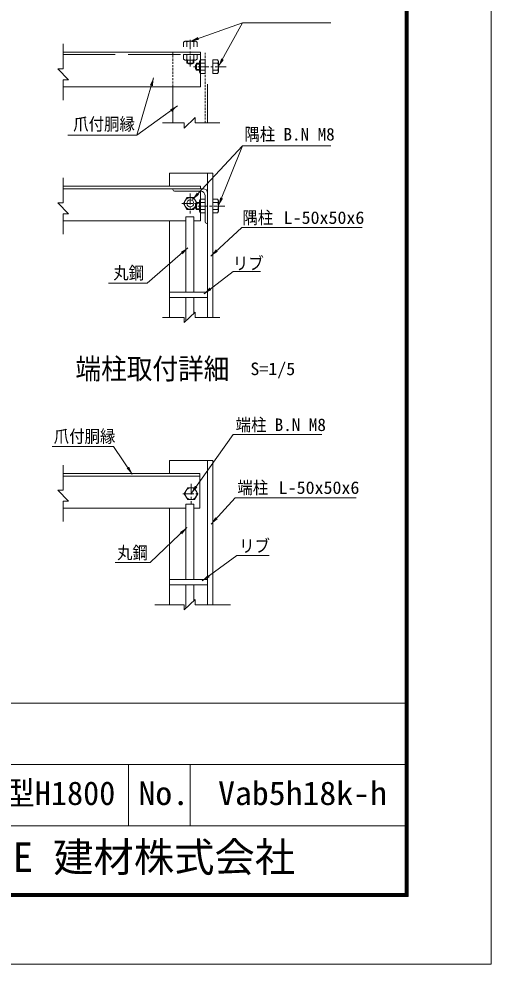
# Model space of a CAD drawing. Units: millimetres, scale not verified, with parts at other scales. Extents: x -4455 to 4455, y -3150 to 3150.
# Drawn here: x 2824 to 4455, y -3150 to 116 of the extents above; entities that cross this region are included whole.
import ezdxf
from ezdxf.enums import TextEntityAlignment as Align

# ---------------------------------------------------------------- set-up
doc = ezdxf.new("R2010")
doc.units = ezdxf.units.MM
doc.header["$LTSCALE"] = 30
for name, pattern in [('DASHED', [7.5, 6, -1.5]), ('USER1', [2, 1.25, -0.25, 0.25, -0.25]), ('USER3', [0.375, 0.25, -0.125])]:
    doc.linetypes.add(name, pattern=pattern)
doc.layers.add('0-0_7詳細', color=7, linetype='Continuous', lineweight=18)
doc.layers.add('0-E_D-TTL', color=7, linetype='Continuous', lineweight=9)
doc.layers.add('0-D_D-TTL-TXT', color=7, linetype='Continuous')
doc.styles.add('ＭＳ ゴシック', font='')
doc.styles.get('ＭＳ ゴシック').set_extended_font_data('MS Gothic')

msp = doc.modelspace()

# ---------------------------------------------------------------- linework, layer by layer
at = {"layer": '0-0_7詳細', "lineweight": 9}
for p, q in [((3596.13, 102.3), (3514.18, -47.86)), ((3398.27, 38.59), (3392.51, 35.26)), ((3392.51, 35.26), (3392.51, 19.39)), ((3398.27, 38.59), (3433.79, 38.59)), ((3404.03, 36.53), (3404.03, 19.39)), ((3428.03, 36.53), (3428.03, 19.39)), ((3433.79, 38.59), (3439.55, 35.26)), ((3439.55, 35.26), (3439.55, 19.39)), ((2977.11, 1.39), (3449.03, 1.39)), ((3452.03, 1.39), (3344.03, 1.39)), ((3452.03, -118.61), (3452.03, 1.39)), ((3392.51, -7.61), (3439.55, -7.61)), ((3392.51, -23.49), (3392.51, -7.61)), ((3398.27, -26.81), (3392.51, -23.49)), ((3398.27, -26.81), (3433.79, -26.81)), ((3404.03, -24.75), (3404.03, -7.61)), ((3404.03, -26.81), (3404.03, -37.47)), ((3428.03, -24.75), (3428.03, -7.61)), ((3428.03, -26.81), (3428.03, -37.47)), ((3447.83, -67.37), (3447.83, -31.85)), ((3467.03, -73.13), (3467.03, -26.09)), ((3509.9, -26.09), (3494.03, -26.09)), ((3494.03, -73.13), (3494.03, -26.09)), ((3513.23, -31.85), (3509.9, -26.09)), ((3513.23, -67.37), (3513.23, -31.85)), ((3404.03, -37.47), (3428.03, -37.47)), ((3437.17, -61.61), (3437.17, -37.61)), ((3447.83, -37.61), (3437.17, -37.61)), ((3447.83, -61.61), (3437.17, -61.61)), ((3449.89, -37.61), (3467.03, -37.61)), ((3449.89, -61.61), (3467.03, -61.61)), ((3511.17, -37.61), (3494.03, -37.61)), ((3511.17, -61.61), (3494.03, -61.61)), ((3447.83, -67.37), (3451.15, -73.13)), ((3451.15, -73.13), (3467.03, -73.13)), ((3509.9, -73.13), (3494.03, -73.13)), ((3513.23, -67.37), (3509.9, -73.13)), ((2977.11, -118.61), (3452.03, -118.61)), ((3356.03, -243.34), (3356.03, -118.61)), ((3476.03, -243.34), (3476.03, -109.61)), ((3231.82, -285.86), (3372.35, -184.6)), ((3596.13, -323.05), (3513.97, -528.96)), ((3344.03, -461.82), (3344.03, -416.82)), ((3344.03, -416.82), (3494.03, -416.82)), ((3476.03, -915.68), (3476.03, -416.82)), ((3494.03, -915.68), (3494.03, -416.82)), ((2977.11, -461.82), (3449.03, -461.82)), ((2977.11, -470.82), (3449.03, -470.82)), ((3452.03, -461.82), (3344.03, -461.82)), ((3461.03, -470.82), (3356.03, -470.82)), ((3356.03, -470.82), (3356.03, -473.82)), ((3452.03, -479.82), (3362.03, -479.82)), ((3366.53, -461.82), (3366.83, -461.82)), ((3452.03, -470.82), (3452.03, -461.82)), ((3452.03, -581.82), (3452.03, -479.82)), ((3476.03, -590.82), (3476.03, -485.82)), ((3437.17, -542.82), (3437.17, -518.82)), ((3447.83, -518.82), (3437.17, -518.82)), ((3447.83, -548.58), (3447.83, -513.06)), ((3449.89, -518.82), (3467.03, -518.82)), ((3467.03, -584.82), (3467.03, -494.82)), ((3467.03, -554.34), (3467.03, -507.3)), ((3509.9, -507.3), (3494.03, -507.3)), ((3494.03, -554.34), (3494.03, -507.3)), ((3511.17, -518.82), (3494.03, -518.82)), ((3513.23, -513.06), (3509.9, -507.3)), ((3513.23, -548.58), (3513.23, -513.06)), ((3447.83, -542.82), (3437.17, -542.82)), ((3447.83, -548.58), (3451.15, -554.34)), ((3449.89, -542.82), (3467.03, -542.82)), ((3451.15, -554.34), (3467.03, -554.34)), ((3511.17, -542.82), (3494.03, -542.82)), ((3509.9, -554.34), (3494.03, -554.34)), ((3513.23, -548.58), (3509.9, -554.34)), ((2977.11, -581.82), (3401.34, -581.82)), ((3344.03, -915.68), (3344.03, -581.82)), ((3401.34, -828.31), (3401.34, -567.88)), ((3401.34, -567.88), (3428.34, -567.88)), ((3428.34, -828.31), (3428.34, -567.88)), ((3428.34, -581.82), (3452.03, -581.82)), ((3476.03, -590.82), (3473.03, -590.82)), ((3476.03, -828.31), (3344.03, -828.31)), ((3476.03, -846.31), (3344.03, -846.31)), ((3401.34, -927.51), (3401.34, -846.31)), ((3428.34, -902.45), (3428.34, -846.31)), ((3344.03, -1454.75), (3344.03, -1409.75)), ((3344.03, -1409.75), (3494.03, -1409.75)), ((3476.03, -1908.61), (3476.03, -1409.75)), ((3494.03, -1908.61), (3494.03, -1409.75)), ((2977.11, -1454.75), (3449.03, -1454.75)), ((2977.11, -1463.75), (3449.03, -1463.75)), ((3449.03, -1454.75), (3344.03, -1454.75)), ((3366.53, -1454.75), (3366.83, -1454.75)), ((3449.03, -1574.75), (3449.03, -1454.75)), ((3401.34, -1821.24), (3401.34, -1560.81)), ((3401.34, -1560.81), (3428.34, -1560.81)), ((3428.34, -1821.24), (3428.34, -1560.81)), ((2977.11, -1574.75), (3401.34, -1574.75)), ((3344.03, -1908.61), (3344.03, -1574.75)), ((3428.34, -1574.75), (3449.03, -1574.75)), ((3476.03, -1821.24), (3344.03, -1821.24)), ((3476.03, -1839.24), (3344.03, -1839.24)), ((3401.34, -1920.45), (3401.34, -1839.24)), ((3428.34, -1895.38), (3428.34, -1839.24))]:
    msp.add_line(p, q, dxfattribs=at)
at = {"layer": '0-0_7詳細', "color": 1, "linetype": 'USER1'}
for p, q in [((3416.03, -48.71), (3416.03, 43.65)), ((3540.03, -49.61), (3423.58, -49.61)), ((3416.03, -487.63), (3416.03, -557.02)), ((3387.47, -521.82), (3444.59, -521.82)), ((3535.12, -530.82), (3442.76, -530.82)), ((3419.03, -1490.57), (3419.03, -1559.96)), ((3390.47, -1524.76), (3447.59, -1524.76))]:
    msp.add_line(p, q, dxfattribs=at)
at = {"layer": '0-0_7詳細', "color": 4}
for p, q in [((2977.11, -56.18), (2977.11, 29.41)), ((2959.11, -56.18), (2995.11, -94.95)), ((2977.11, -56.18), (2959.11, -56.18)), ((2977.11, -94.95), (2977.11, -165.14)), ((2977.11, -94.95), (2995.11, -94.95)), ((3394.71, -261.34), (3433.48, -225.34)), ((3433.48, -243.34), (3433.48, -225.34)), ((3394.71, -243.34), (3320.48, -243.34)), ((3394.71, -243.34), (3394.71, -261.34)), ((3433.48, -243.34), (3518.16, -243.34)), ((2977.11, -519.38), (2977.11, -433.8)), ((2959.11, -519.38), (2995.11, -558.16)), ((2977.11, -519.38), (2959.11, -519.38)), ((2977.11, -558.16), (2977.11, -628.35)), ((2977.11, -558.16), (2995.11, -558.16)), ((3394.71, -933.68), (3433.48, -897.68)), ((3433.48, -915.68), (3433.48, -897.68)), ((3394.71, -915.68), (3320.48, -915.68)), ((3394.71, -915.68), (3394.71, -933.68)), ((3433.48, -915.68), (3518.16, -915.68)), ((2977.11, -1512.32), (2977.11, -1426.73)), ((2959.11, -1512.32), (2995.11, -1551.09)), ((2977.11, -1512.32), (2959.11, -1512.32)), ((2977.11, -1551.09), (2977.11, -1621.28)), ((2977.11, -1551.09), (2995.11, -1551.09)), ((3394.71, -1926.61), (3433.48, -1890.61)), ((3433.48, -1908.61), (3433.48, -1890.61)), ((3394.71, -1908.61), (3294.26, -1908.61)), ((3394.71, -1908.61), (3394.71, -1926.61)), ((3433.48, -1908.61), (3554.53, -1908.61))]:
    msp.add_line(p, q, dxfattribs=at)
at = {"layer": '0-0_7詳細', "color": 1, "linetype": 'USER3'}
for p, q in [((3356.03, -118.61), (3356.03, 1.47)), ((3467.03, -243.34), (3467.03, -1.02))]:
    msp.add_line(p, q, dxfattribs=at)
at = {"layer": '0-0_7詳細', "color": 3, "linetype": 'DASHED'}
msp.add_line((2977.11, -7.61), (3452.03, -7.61), dxfattribs=at)
at = {"layer": '0-0_7詳細', "color": 1}
for p, q in [((3406.43, -26.81), (3406.43, -38.68)), ((3425.63, -26.81), (3425.63, -38.68)), ((3447.83, -40.01), (3435.96, -40.01)), ((3447.83, -59.21), (3435.96, -59.21)), ((3447.83, -521.22), (3435.96, -521.22)), ((3447.83, -540.42), (3435.96, -540.42))]:
    msp.add_line(p, q, dxfattribs=at)
at = {"layer": '0-0_7詳細', "lineweight": 9}
for points in [[(3901.94, 102.3), (3596.13, 102.3), (3417.91, 39.26)], [(3433.79, -26.81), (3439.55, -23.49), (3439.55, -7.61)], [(3447.83, -31.85), (3451.15, -26.09), (3467.03, -26.09)], [(2993.82, -285.86), (3231.82, -285.86), (3289.63, -87.98)], [(3901.94, -323.05), (3596.13, -323.05), (3423.72, -508.6)], [(3447.83, -513.06), (3451.15, -507.3), (3467.03, -507.3)], [(4010.18, -605), (3594.35, -605), (3487.43, -703.43)], [(3658.49, -756.54), (3564.57, -756.54), (3463.87, -833.57)]]:
    msp.add_lwpolyline(points, dxfattribs=at)
at = {"layer": '0-0_7詳細', "color": 3}
for points in [[(3439.55, -521.82), (3427.79, -501.45), (3404.27, -501.45), (3392.51, -521.82), (3404.27, -542.19), (3427.79, -542.19)], [(3442.55, -1524.76), (3430.79, -1504.39), (3407.27, -1504.39), (3395.51, -1524.76), (3407.27, -1545.12), (3430.79, -1545.12)]]:
    msp.add_lwpolyline(points, close=True, dxfattribs=at)
at = {"layer": '0-0_7詳細', "color": 1}
for points in [[(3134.33, -797.47), (3267.34, -797.47), (3407.98, -675.03)], [(3870.83, -1320.34), (3564.42, -1320.34), (3420.19, -1523.13)], [(2939.27, -1361.29), (3151.47, -1361.29), (3216.04, -1457.81)], [(3989.02, -1538.96), (3571.42, -1538.96), (3487.85, -1629.96)], [(3156.44, -1762.37), (3277.15, -1762.37), (3404.74, -1641.98)], [(3688.72, -1738.55), (3577.06, -1738.55), (3457.56, -1825.61)]]:
    msp.add_lwpolyline(points, dxfattribs=at)
at = {"layer": '0-0_7詳細', "color": 3}
for centre, radius in [((3416.03, -521.82), 20.4), ((3416.03, -521.82), 12), ((3419.03, -1524.76), 20.4)]:
    msp.add_circle(centre, radius, dxfattribs=at)
at = {"layer": '0-0_7詳細', "lineweight": 9}
for centre, radius, start, end in [((3398.27, 29.5), 9.09, 50.6618, 90), ((3416.03, 2.59), 36, 70.52878, 109.47122), ((3433.79, 29.5), 9.09, 90, 129.3382), ((3398.27, -17.73), 9.09, 270, 309.3382), ((3416.03, 9.19), 36, 250.52878, 289.47122), ((3433.79, -17.73), 9.09, 230.6618, 270), ((3456.91, -31.85), 9.09, 180, 219.3382), ((3504.14, -31.85), 9.09, 320.6618, 0), ((3416.03, -16.69), 24, 240, 300), ((3457.95, -49.61), 24, 150, 210), ((3456.91, -67.37), 9.09, 140.6618, 180), ((3483.83, -49.61), 36, 160.52878, 199.47122), ((3477.23, -49.61), 36, 340.52878, 19.47122), ((3504.14, -67.37), 9.09, 0, 39.3382), ((3362.03, -473.82), 6, 180, 270), ((3452.03, -494.82), 15, 0, 90), ((3461.03, -485.82), 15, 0, 90), ((3457.95, -530.82), 24, 150, 210), ((3456.91, -513.06), 9.09, 180, 219.3382), ((3483.83, -530.82), 36, 160.52878, 199.47122), ((3504.14, -513.06), 9.09, 320.6618, 0), ((3477.23, -530.82), 36, 340.52878, 19.47122), ((3456.91, -548.58), 9.09, 140.6618, 180), ((3504.14, -548.58), 9.09, 0, 39.3382), ((3473.03, -584.82), 6, 180, 270)]:
    msp.add_arc(centre, radius, start, end, dxfattribs=at)
at = {"layer": '0-0_7詳細'}
for points in [[(3416.03, 38.59), (3442.57, 53.5), (3446.05, 43.68)], [(3513.23, -49.61), (3523.02, -20.78), (3532.17, -25.77)], [(3290.2, -86.06), (3286.78, -116.32), (3276.78, -113.4)], [(3373.97, -183.43), (3352.68, -205.19), (3346.58, -196.74)], [(3422.36, -510.07), (3438.96, -484.54), (3446.59, -491.63)], [(3513.23, -530.82), (3519.51, -501.03), (3529.18, -504.89)], [(3485.96, -704.78), (3504.5, -680.63), (3511.56, -688.29)], [(3462.28, -834.78), (3482.95, -812.42), (3489.28, -820.7)]]:
    msp.add_solid(points, dxfattribs=at)
at = {"layer": '0-0_7詳細', "color": 1}
for points in [[(3409.49, -673.72), (3390.28, -697.35), (3383.44, -689.49)], [(3217.15, -1459.47), (3196.14, -1437.43), (3204.8, -1431.64)], [(3419.03, -1524.76), (3432.17, -1497.29), (3440.66, -1503.33)], [(3486.5, -1631.43), (3502.95, -1605.81), (3510.63, -1612.86)], [(3406.2, -1640.6), (3387.95, -1664.98), (3380.8, -1657.4)], [(3455.94, -1826.79), (3477.12, -1804.91), (3483.25, -1813.33)]]:
    msp.add_solid(points, dxfattribs=at)
at = {"layer": '0-E_D-TTL'}
for p, q in [((2248.64, -2248.64), (4157.86, -2248.64)), ((2248.64, -2460.77), (4157.86, -2460.77)), ((3203.25, -2460.77), (3203.25, -2672.91)), ((3415.38, -2460.77), (3415.38, -2672.91)), ((2248.64, -2672.91), (4157.86, -2672.91))]:
    msp.add_line(p, q, dxfattribs=at)
at = {"layer": '0-E_D-TTL', "color": 2, "lineweight": 18}
msp.add_lwpolyline([(-4454.85, 3150.21), (4454.85, 3150.21), (4454.85, -3150.21), (-4454.85, -3150.21)], close=True, dxfattribs=at)
at = {"layer": '0-E_D-TTL'}
for points in [[(-4168.47, 2916.87), (4168.47, 2916.87), (4168.47, -2916.87), (-4168.47, -2916.87)], [(-4165.81, 2914.21), (4165.81, 2914.21), (4165.81, -2914.21), (-4165.81, -2914.21)], [(-4163.16, 2911.56), (4163.16, 2911.56), (4163.16, -2911.56), (-4163.16, -2911.56)], [(-4160.51, 2908.91), (4160.51, 2908.91), (4160.51, -2908.91), (-4160.51, -2908.91)], [(-4157.86, 2906.26), (4157.86, 2906.26), (4157.86, -2906.26), (-4157.86, -2906.26)]]:
    msp.add_lwpolyline(points, close=True, dxfattribs=at)

# ---------------------------------------------------------------- texts
at = {"layer": '0-0_7詳細', "color": 3, "style": 'ＭＳ ゴシック'}
for s, width, p in [('爪付胴縁', 0.9, (3011.97, -282.14)), ('隅柱', 0.9, (3603.16, -317.32)), ('隅柱', 0.9, (3595.84, -605.42)), ('L-50x50x6', 1.05, (3738.66, -605.42)), ('リブ', 0.9, (3563.36, -763.43)), ('丸鋼', 0.9, (3150.2, -796.53)), ('S=1/5', 1.05, (3623.75, -1128.03)), ('端柱', 0.9, (3572.82, -1321.23)), ('爪付胴縁', 0.9, (2944.84, -1361.19)), ('端柱', 0.9, (3578.69, -1538.39)), ('L-50x50x6', 1.05, (3721.51, -1538.39)), ('リブ', 0.9, (3584.8, -1739.88)), ('丸鋼', 0.9, (3163.37, -1763.43))]:
    msp.add_text(s, height=43.33, dxfattribs=dict(at, width=width)).set_placement(p, align=Align.BOTTOM_LEFT)
for p in [(3737.98, -317.32), (3707.63, -1321.23)]:
    msp.add_text('B.N M8', height=43.33, dxfattribs=at).set_placement(p, align=Align.BOTTOM_LEFT)
at = {"layer": '0-0_7詳細', "style": 'ＭＳ ゴシック', "width": 0.9}
msp.add_text('端柱取付詳細', height=72.14, dxfattribs=at).set_placement((3019.66, -1150.82), align=Align.BOTTOM_LEFT)
at = {"layer": '0-D_D-TTL-TXT', "style": 'ＭＳ ゴシック'}
for s, height, p in [('VAB5型H1800', 81.64, (2546.05, -2624.97)), ('JFE 建材株式会社', 102.1, (2664.83, -2862.24))]:
    msp.add_text(s, height=height, dxfattribs=at).set_placement(p, align=Align.BOTTOM_LEFT)
at = {"layer": '0-D_D-TTL-TXT', "style": 'ＭＳ ゴシック', "width": 1.05}
for s, p in [('No.', (3237.19, -2624.97)), ('Vab5h18k-h', (3512.26, -2624.97))]:
    msp.add_text(s, height=81.6, dxfattribs=at).set_placement(p, align=Align.BOTTOM_LEFT)

doc.saveas('drawing.dxf')
